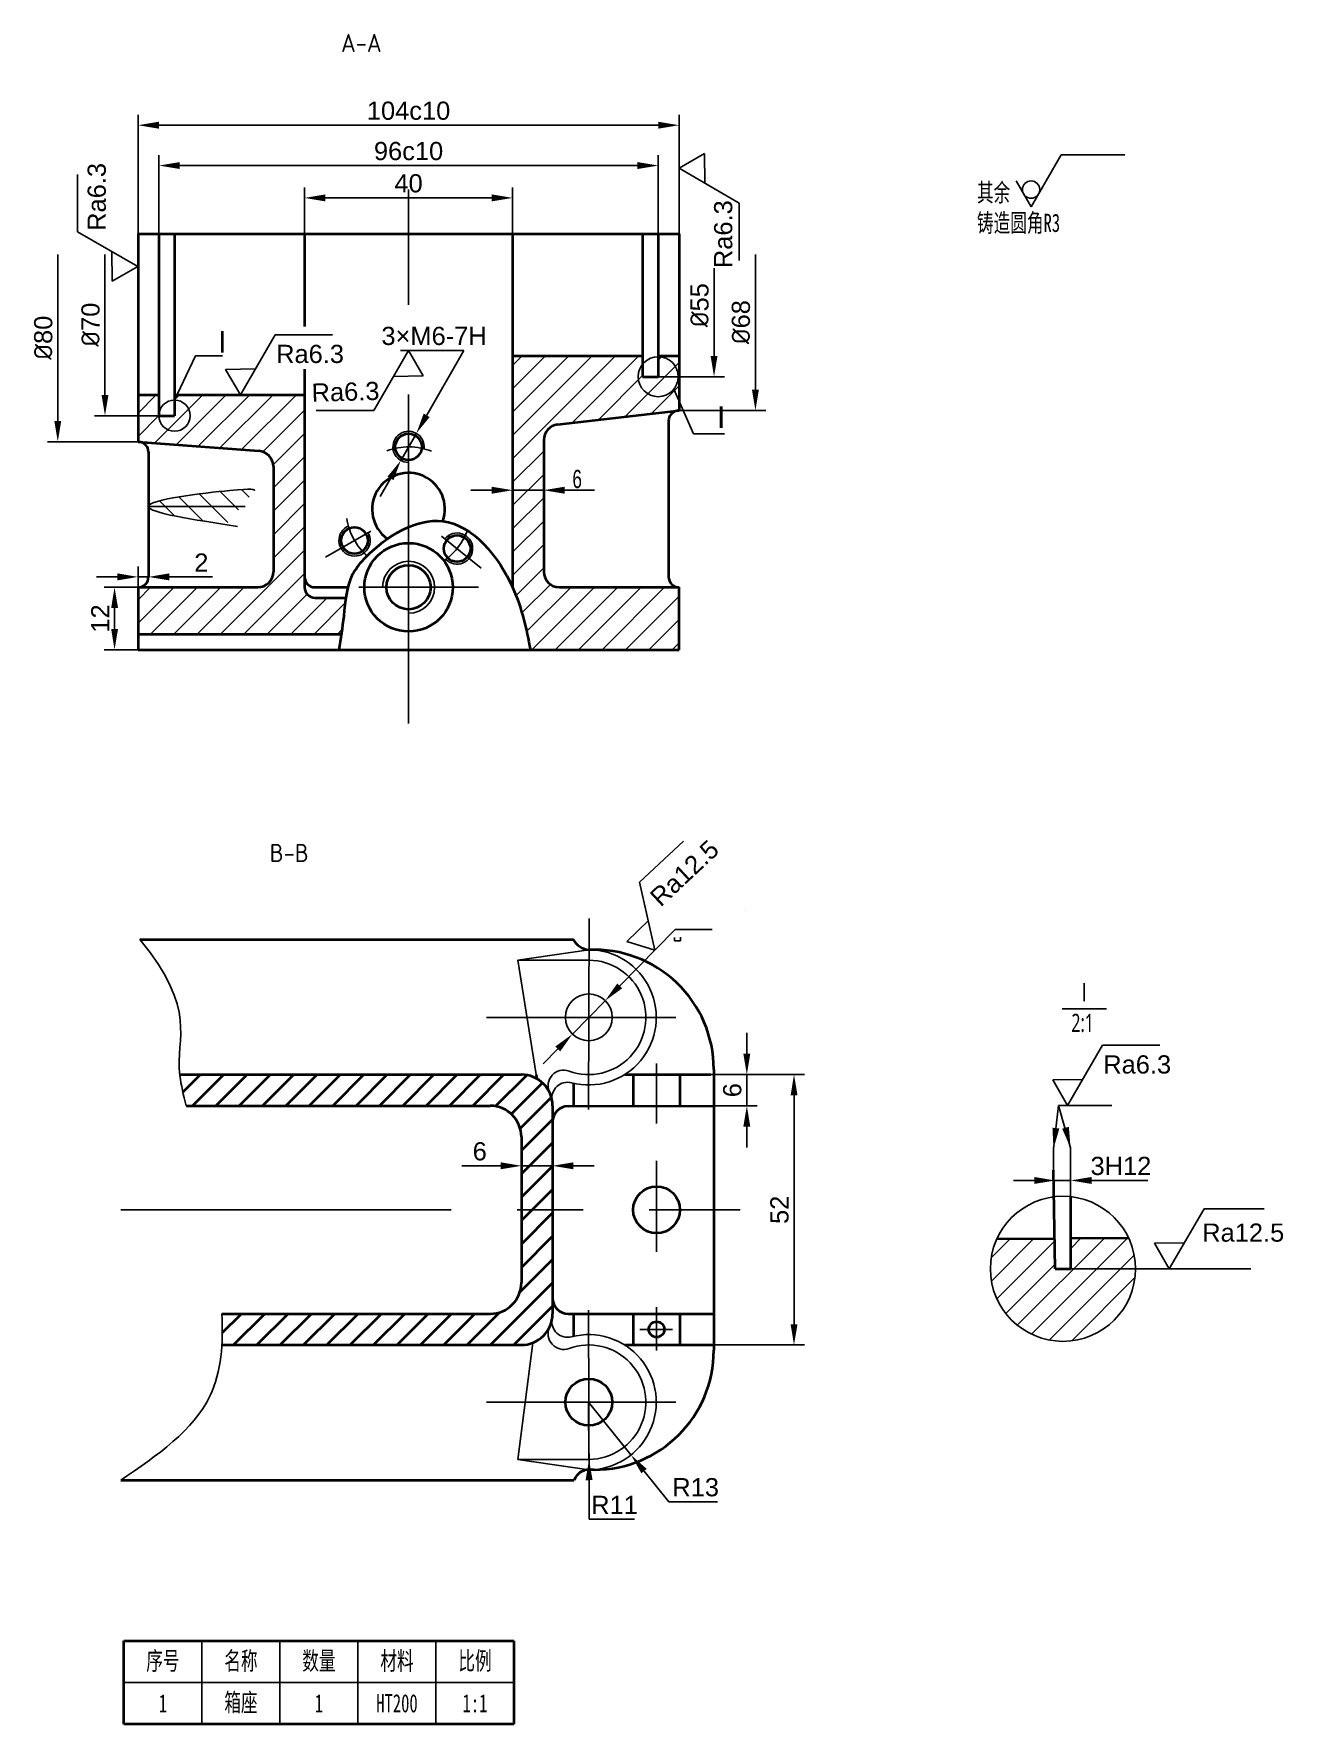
# Model space of a CAD drawing. Header units: millimetres. Extents: x 1878 to 2476, y 2073 to 2398.
# Drawn here: x 2235.5 to 2475.7, y 2073.1 to 2398.2 of the extents above; entities that cross this region are included whole.
import ezdxf

# ---------------------------------------------------------------- set-up
doc = ezdxf.new("R2010")
doc.units = ezdxf.units.MM
doc.linetypes.add('CENTERX2', pattern=[101.6, 63.5, -12.7, 12.7, -12.7])
for name, color, linetype in [('中心线', 1, 'CENTERX2'), ('标注', 3, 'Continuous'), ('细实线', 7, 'Continuous')]:
    doc.layers.add(name, color=color, linetype=linetype)
doc.layers.add('粗实线', color=7, linetype='Continuous', lineweight=35)
doc.layers.add('粗线', color=7, linetype='Continuous', lineweight=30)
doc.styles.add('ISOCP', font='isocp.shx', dxfattribs={"height": 3.5})
doc.styles.add('MtXpl_Microsoft_YaHe', font='Microsoft YaHei UI.ttf')
doc.styles.get("Standard").update_dxf_attribs({"font": 'arial.ttf'})
doc.styles.add('仿宋', font='simfang.ttf', dxfattribs={"width": 0.67, "height": 3.5})
doc.styles.add('长仿宋体', font='simfang.ttf', dxfattribs={"width": 0.67, "height": 3.5})
doc.dimstyles.new('半径标注', dxfattribs={"dimtxt": 3.5, "dimasz": 4, "dimexe": 2, "dimexo": 0, "dimgap": 1, "dimtad": 1, "dimtoh": 1, "dimdsep": 46, "dimtxsty": 'Standard', "dimcen": 2.5, "dimadec": 0, "dimazin": 0, "dimtfac": 1, "dimtmove": 0, "dimatfit": 3, "dimfxl": 1, "dimlwd": -1, "dimarcsym": 0})
pattern_1 = [(45, (-4023.5363, 697.897), (-2.245064, 2.245064), [])]

# ---------------------------------------------------------------- blocks, each defined once
blk = doc.blocks.new('*D52')
at = {"layer": 'Defpoints', "color": 0, "transparency": 16777216}
for p in [(2342.19, 2135.01), (2342.26, 2124.01)]:
    blk.add_point(p, dxfattribs=at)
at = {"layer": '标注', "color": 0, "transparency": 16777216}
for p, q in [((2342.19, 2135.01), (2342.26, 2124.01)), ((2342.32, 2112.5), (2342.28, 2120.01)), ((2351.01, 2112.5), (2342.32, 2112.5))]:
    blk.add_line(p, q, dxfattribs=at)
blk.add_solid([(2342.95, 2120.02), (2341.61, 2120.01), (2342.26, 2124.01)], dxfattribs=at)
at = {"layer": '标注', "color": 0, "transparency": 16777216, "insert": (2347.17, 2115.26), "char_height": 3.5, "attachment_point": 5}
blk.add_mtext('R11', dxfattribs=at)
blk = doc.blocks.new('*D53')
at = {"layer": 'Defpoints', "color": 0, "transparency": 16777216}
for p in [(2342.19, 2135.01), (2350.33, 2124.88)]:
    blk.add_point(p, dxfattribs=at)
at = {"layer": '标注', "color": 0, "transparency": 16777216}
for p, q in [((2342.19, 2135.01), (2350.33, 2124.88)), ((2357.58, 2115.85), (2352.84, 2121.76)), ((2366.95, 2115.85), (2357.58, 2115.85))]:
    blk.add_line(p, q, dxfattribs=at)
blk.add_solid([(2353.36, 2122.18), (2352.32, 2121.34), (2350.33, 2124.88)], dxfattribs=at)
at = {"layer": '标注', "color": 0, "transparency": 16777216, "insert": (2362.77, 2118.64), "char_height": 3.5, "attachment_point": 5}
blk.add_mtext('R13', dxfattribs=at)
blk = doc.blocks.new('*D58')
at = {"layer": 'Defpoints', "color": 0, "transparency": 16777216}
for p in [(2257.57, 2293.72), (2257.57, 2293.72), (2255.57, 2291.72)]:
    blk.add_point(p, dxfattribs=at)
at = {"layer": '标注', "color": 0, "lineweight": -2, "transparency": 16777216}
for p, q in [((2255.57, 2291.72), (2255.57, 2295.72)), ((2257.57, 2293.72), (2257.57, 2295.72))]:
    blk.add_line(p, q, dxfattribs=at)
at = {"layer": '标注', "color": 0, "transparency": 16777216}
for p, q in [((2251.57, 2293.72), (2247.57, 2293.72)), ((2255.57, 2293.72), (2257.57, 2293.72)), ((2261.57, 2293.72), (2269.89, 2293.72))]:
    blk.add_line(p, q, dxfattribs=at)
for points in [[(2251.57, 2294.39), (2251.57, 2293.05), (2255.57, 2293.72)], [(2261.57, 2294.39), (2261.57, 2293.05), (2257.57, 2293.72)]]:
    blk.add_solid(points, dxfattribs=at)
at = {"layer": '标注', "color": 0, "transparency": 16777216, "insert": (2267.73, 2296.48), "char_height": 3.5, "attachment_point": 5}
blk.add_mtext('2', dxfattribs=at)
blk = doc.blocks.new('*D59')
at = {"layer": 'Defpoints', "color": 0, "transparency": 16777216}
for p in [(2255.57, 2291.72), (2251.04, 2279.72), (2255.57, 2279.72)]:
    blk.add_point(p, dxfattribs=at)
at = {"layer": '标注', "color": 0, "lineweight": -2, "transparency": 16777216}
for p, q in [((2255.57, 2291.72), (2249.04, 2291.72)), ((2255.57, 2279.72), (2249.04, 2279.72))]:
    blk.add_line(p, q, dxfattribs=at)
at = {"layer": '标注', "color": 0, "transparency": 16777216}
blk.add_line((2251.04, 2287.72), (2251.04, 2283.72), dxfattribs=at)
for points in [[(2250.38, 2287.72), (2251.71, 2287.72), (2251.04, 2291.72)], [(2250.38, 2283.72), (2251.71, 2283.72), (2251.04, 2279.72)]]:
    blk.add_solid(points, dxfattribs=at)
at = {"layer": '标注', "color": 0, "transparency": 16777216, "insert": (2248.29, 2285.72), "char_height": 3.5, "attachment_point": 5, "rotation": 90}
blk.add_mtext('12', dxfattribs=at)
blk = doc.blocks.new('*D60')
at = {"layer": 'Defpoints', "color": 0, "transparency": 16777216}
for p in [(2327.57, 2366.6), (2287.57, 2359.72), (2327.57, 2359.72)]:
    blk.add_point(p, dxfattribs=at)
at = {"layer": '标注', "color": 0, "lineweight": -2, "transparency": 16777216}
for p, q in [((2287.57, 2359.72), (2287.57, 2368.6)), ((2327.57, 2359.72), (2327.57, 2368.6))]:
    blk.add_line(p, q, dxfattribs=at)
at = {"layer": '标注', "color": 0, "transparency": 16777216}
blk.add_line((2291.57, 2366.6), (2323.57, 2366.6), dxfattribs=at)
for points in [[(2291.57, 2367.27), (2291.57, 2365.93), (2287.57, 2366.6)], [(2323.57, 2367.27), (2323.57, 2365.93), (2327.57, 2366.6)]]:
    blk.add_solid(points, dxfattribs=at)
at = {"layer": '标注', "color": 0, "transparency": 16777216, "insert": (2307.57, 2369.39), "char_height": 3.5, "attachment_point": 5}
blk.add_mtext('40', dxfattribs=at)
blk = doc.blocks.new('*D61')
at = {"layer": 'Defpoints', "color": 0, "transparency": 16777216}
for p in [(2359.76, 2198.01), (2359.76, 2192.01), (2372.61, 2192.01)]:
    blk.add_point(p, dxfattribs=at)
at = {"layer": '标注', "color": 0, "transparency": 16777216}
for p, q in [((2372.61, 2202.01), (2372.61, 2206.01)), ((2372.61, 2198.01), (2372.61, 2192.01)), ((2372.61, 2188.01), (2372.61, 2184.01))]:
    blk.add_line(p, q, dxfattribs=at)
at = {"layer": '标注', "color": 0, "lineweight": -2, "transparency": 16777216}
for p, q in [((2359.76, 2198.01), (2374.61, 2198.01)), ((2359.76, 2192.01), (2374.61, 2192.01))]:
    blk.add_line(p, q, dxfattribs=at)
at = {"layer": '标注', "color": 0, "transparency": 16777216}
for points in [[(2371.94, 2202.01), (2373.27, 2202.01), (2372.61, 2198.01)], [(2371.94, 2188.01), (2373.27, 2188.01), (2372.61, 2192.01)]]:
    blk.add_solid(points, dxfattribs=at)
at = {"layer": '标注', "color": 0, "transparency": 16777216, "insert": (2369.82, 2195.01), "char_height": 3.5, "attachment_point": 5, "rotation": 90}
blk.add_mtext('6', dxfattribs=at)
blk = doc.blocks.new('*D62')
at = {"layer": 'Defpoints', "color": 0, "transparency": 16777216}
for p in [(2365.71, 2198.01), (2381.68, 2198.01), (2366.26, 2146.01)]:
    blk.add_point(p, dxfattribs=at)
at = {"layer": '标注', "color": 0, "lineweight": -2, "transparency": 16777216}
for p, q in [((2365.71, 2198.01), (2383.68, 2198.01)), ((2366.26, 2146.01), (2383.68, 2146.01))]:
    blk.add_line(p, q, dxfattribs=at)
at = {"layer": '标注', "color": 0, "transparency": 16777216}
blk.add_line((2381.68, 2150.01), (2381.68, 2194.01), dxfattribs=at)
for points in [[(2381.02, 2194.01), (2382.35, 2194.01), (2381.68, 2198.01)], [(2381.02, 2150.01), (2382.35, 2150.01), (2381.68, 2146.01)]]:
    blk.add_solid(points, dxfattribs=at)
at = {"layer": '标注', "color": 0, "transparency": 16777216, "insert": (2378.9, 2172.01), "char_height": 3.5, "attachment_point": 5, "rotation": 90}
blk.add_mtext('52', dxfattribs=at)
blk = doc.blocks.new('小明细框')
at = {"lineweight": 35}
for p, q in [((-75, 0), (-75, 16)), ((-75, 16), (0, 16)), ((0, 16), (0, 0)), ((0, 0), (-75, 0))]:
    blk.add_line(p, q, dxfattribs=at)
at = {"lineweight": -3}
for p, q in [((-60, 0), (-60, 16)), ((-45, 0), (-45, 16)), ((-30, 0), (-30, 16)), ((-15, 0), (-15, 16)), ((-75, 8), (0, 8))]:
    blk.add_line(p, q, dxfattribs=at)
at = {"lineweight": 35, "char_height": 3.5, "attachment_point": 5, "style": '仿宋'}
for s, insert in [('\\pxqc;序号', (-67.5, 12)), ('\\pxqc;名称', (-52.5, 12)), ('\\pxqc;数量', (-37.5, 12)), ('\\pxqc;材料', (-22.5, 12)), ('\\pxqc;比例', (-7.5, 12))]:
    blk.add_mtext_dynamic_manual_height_columns(s, width=15, gutter_width=17.5, heights=[0], dxfattribs=dict(at, insert=insert))
blk = doc.blocks.new('不去除材料')
at = {"layer": '粗实线', "color": 3, "lineweight": -3}
for q in [(5.77, 10), (-2.89, 5)]:
    blk.add_line((0, 0), q, dxfattribs=at)
blk.add_circle((0, 3.33), 1.67, dxfattribs=at)

msp = doc.modelspace()

# ---------------------------------------------------------------- hatches: boundary and pattern name
at = {"layer": '粗实线'}
h = msp.add_hatch(dxfattribs=at)
h.set_pattern_fill('ANSI31', color=256)
h.set_pattern_definition(pattern_1)
edge = h.paths.add_edge_path()
edge.add_line((2329.256, 2198.012), (2263.292, 2198.012))
edge.add_spline(control_points=[(2263.292, 2198.012), (2263.811, 2196.01), (2264.312, 2194.012), (2264.795, 2192.012)], knot_values=[27.0233571, 27.0233571, 27.0233571, 27.0233571, 33.3043881, 33.3043881, 33.3043881, 33.3043881], degree=3, periodic=0)
edge.add_line((2264.795, 2192.012), (2323.256, 2192.012))
edge.add_arc((2323.256, 2186.012), 6, 0, 90, ccw=False)
edge.add_line((2329.256, 2186.012), (2329.256, 2172.012))
edge.add_line((2329.256, 2172.012), (2335.256, 2172.012))
edge.add_line((2335.256, 2172.012), (2335.256, 2192.012))
edge.add_arc((2329.256, 2192.012), 6, 0, 90)
edge = h.paths.add_edge_path()
edge.add_line((2335.256, 2172.012), (2329.256, 2172.012))
edge.add_line((2329.256, 2172.012), (2329.256, 2158.012))
edge.add_arc((2323.256, 2158.012), 6, 270, 360, ccw=False)
edge.add_line((2323.256, 2152.012), (2271.646, 2152.012))
edge.add_spline(control_points=[(2271.646, 2152.012), (2271.701, 2151.069), (2271.736, 2150.13), (2271.746, 2149.199)], knot_values=[73.3035657, 73.3035657, 73.3035657, 73.3035657, 76.007538, 76.007538, 76.007538, 76.007538], degree=3, periodic=0)
edge.add_spline(control_points=[(2271.746, 2149.199), (2271.756, 2148.304), (2271.743, 2147.415), (2271.703, 2146.538)], knot_values=[76.007538, 76.007538, 76.007538, 76.007538, 78.609696, 78.609696, 78.609696, 78.609696], degree=3, periodic=0)
edge.add_spline(control_points=[(2271.703, 2146.538), (2271.694, 2146.362), (2271.685, 2146.187), (2271.675, 2146.012)], knot_values=[78.609696, 78.609696, 78.609696, 78.609696, 79.1303512, 79.1303512, 79.1303512, 79.1303512], degree=3, periodic=0)
edge.add_spline(control_points=[(2271.515, 2144.128), (2271.585, 2144.749), (2271.637, 2145.378), (2271.675, 2146.012)], knot_values=[79.1303512, 79.1303512, 79.1303512, 79.1303512, 81.0206336, 81.0206336, 81.0206336, 81.0206336], degree=3, periodic=0)
edge.add_line((2271.675, 2146.012), (2329.256, 2146.012))
edge.add_arc((2329.256, 2152.012), 6, 270, 360)
edge.add_line((2335.256, 2152.012), (2335.256, 2172.012))
at = {"layer": '细实线'}
h = msp.add_hatch(dxfattribs=at)
h.set_pattern_fill('ANSI31', color=256)
h.set_pattern_definition(pattern_1)
edge = h.paths.add_edge_path()
edge.add_line((2359.569, 2291.719), (2336.569, 2291.719))
edge.add_arc((2336.569, 2294.719), 3, 180, 270, ccw=False)
edge.add_line((2333.569, 2294.719), (2333.569, 2320.045))
edge.add_arc((2336.569, 2320.045), 3, 96.58194, 180, ccw=False)
edge.add_line((2336.225, 2323.025), (2359.569, 2325.719))
edge.add_line((2359.569, 2325.719), (2359.569, 2336.219))
edge.add_line((2359.569, 2336.219), (2355.569, 2336.219))
edge.add_line((2355.569, 2336.219), (2355.569, 2332.219))
edge.add_line((2355.569, 2332.219), (2352.569, 2332.219))
edge.add_line((2352.569, 2332.219), (2352.569, 2336.219))
edge.add_line((2352.569, 2336.219), (2327.569, 2336.219))
edge.add_line((2327.569, 2336.219), (2327.569, 2291.719))
edge.add_spline(control_points=[(2327.569, 2291.719), (2329.392, 2287.694), (2330.196, 2283.706), (2330.999, 2279.719)], knot_values=[0, 0, 0, 0, 12.4805252, 12.4805252, 12.4805252, 12.4805252], degree=3, periodic=0)
edge.add_line((2330.999, 2279.719), (2359.569, 2279.719))
edge.add_line((2359.569, 2279.719), (2359.569, 2291.719))
edge = h.paths.add_edge_path()
edge.add_line((2287.569, 2328.719), (2262.569, 2328.719))
edge.add_line((2262.569, 2328.719), (2262.569, 2324.719))
edge.add_line((2262.569, 2324.719), (2259.569, 2324.719))
edge.add_line((2259.569, 2324.719), (2259.569, 2328.719))
edge.add_line((2259.569, 2328.719), (2255.569, 2328.719))
edge.add_line((2255.569, 2328.719), (2255.569, 2319.719))
edge.add_line((2255.569, 2319.719), (2278.799, 2317.932))
edge.add_arc((2278.569, 2314.941), 3, 0, 85.60129, ccw=False)
edge.add_line((2281.569, 2314.941), (2281.569, 2294.719))
edge.add_arc((2278.569, 2294.719), 3, -90, 0, ccw=False)
edge.add_line((2278.569, 2291.719), (2255.569, 2291.719))
edge.add_line((2255.569, 2291.719), (2255.569, 2282.719))
edge.add_line((2255.569, 2282.719), (2294.685, 2282.719))
edge.add_spline(control_points=[(2294.205, 2279.719), (2294.407, 2280.944), (2294.609, 2282.17), (2294.792, 2283.41)], knot_values=[0, 0, 0, 0, 3.7615087, 3.7615087, 3.7615087, 3.7615087], degree=3, periodic=0)
edge.add_spline(control_points=[(2294.792, 2283.41), (2294.796, 2283.439), (2294.8, 2283.468), (2294.804, 2283.497)], knot_values=[3.7615087, 3.7615087, 3.7615087, 3.7615087, 3.8491479, 3.8491479, 3.8491479, 3.8491479], degree=3, periodic=0)
edge.add_spline(control_points=[(2294.804, 2283.497), (2294.936, 2284.392), (2295.08, 2285.47), (2295.201, 2286.567), (2295.22, 2286.747)], knot_values=[3.8491479, 3.8491479, 3.8491479, 3.8491479, 6.5612345, 7.0900937, 7.0900937, 7.0900937, 7.0900937], degree=3, periodic=0)
edge.add_spline(control_points=[(2295.22, 2286.747), (2295.31, 2287.583), (2295.393, 2288.425), (2295.502, 2289.258)], knot_values=[7.0900937, 7.0900937, 7.0900937, 7.0900937, 9.554032, 9.554032, 9.554032, 9.554032], degree=3, periodic=0)
edge.add_spline(control_points=[(2295.521, 2289.403), (2295.515, 2289.355), (2295.508, 2289.306), (2295.502, 2289.258)], knot_values=[9.554032, 9.554032, 9.554032, 9.554032, 9.6974861, 9.6974861, 9.6974861, 9.6974861], degree=3, periodic=0)
edge.add_spline(control_points=[(2295.521, 2289.403), (2295.535, 2289.509), (2295.55, 2289.614), (2295.565, 2289.719)], knot_values=[9.6974861, 9.6974861, 9.6974861, 9.6974861, 10.0095742, 10.0095742, 10.0095742, 10.0095742], degree=3, periodic=0)
edge.add_line((2295.565, 2289.719), (2289.569, 2289.719))
edge.add_arc((2289.569, 2291.719), 2, 180, 270, ccw=False)
edge.add_line((2287.569, 2291.719), (2287.569, 2328.719))
h = msp.add_hatch(dxfattribs=at)
h.set_pattern_fill('ANSI31', color=256, angle=90)
h.set_pattern_definition([(135, (-4023.5363, 697.897), (-2.245064, -2.245064), [])])
edge = h.paths.add_edge_path()
edge.add_line((2275.411, 2307.263), (2257.569, 2307.263))
edge.add_line((2257.569, 2307.263), (2257.569, 2307.259))
edge.add_spline(control_points=[(2257.569, 2307.263), (2257.569, 2307.262), (2257.569, 2307.26), (2257.569, 2307.259)], knot_values=[9.5795057, 9.5795057, 9.5795057, 9.5795057, 9.5853892, 9.5853892, 9.5853892, 9.5853892], degree=3, periodic=0)
edge.add_spline(control_points=[(2257.569, 2307.259), (2257.579, 2306.146), (2264.7, 2304.963), (2272.438, 2303.774)], knot_values=[9.5853892, 9.5853892, 9.5853892, 9.5853892, 13.7536311, 13.7536311, 13.7536311, 13.7536311], degree=3, periodic=0)
edge.add_line((2272.438, 2303.774), (2275.411, 2307.263))
edge = h.paths.add_edge_path()
edge.add_spline(control_points=[(2278.02, 2310.327), (2277.862, 2310.535), (2277.526, 2310.977), (2257.581, 2308.618), (2257.569, 2307.263)], knot_values=[0, 0, 0, 0, 4.504594, 9.5795057, 9.5795057, 9.5795057, 9.5795057], degree=3, periodic=0)
edge.add_line((2257.569, 2307.263), (2275.411, 2307.263))
edge.add_line((2275.411, 2307.263), (2278.02, 2310.327))
h = msp.add_hatch(dxfattribs=at)
h.set_pattern_fill('ANSI31', color=256)
h.set_pattern_definition([(45, (-4025.7036, 656.604), (-2.245064, 2.245064), [])])
h.paths.add_polyline_path([(2447.331, 2160.659, 0.1101722), (2446.009, 2166.587), (2434.882, 2166.524), (2434.882, 2160.659), (2431.882, 2160.659), (2431.784, 2166.506), (2420.69, 2166.443, 0.1072999), (2419.434, 2160.659, 1)])

# ---------------------------------------------------------------- linework, layer by layer
at = {"layer": '中心线'}
for p, q in [((2307.569, 2368.204), (2307.569, 2346.022)), ((2307.569, 2328.797), (2307.569, 2265.507)), ((2300.32, 2302.534), (2291.609, 2297.504)), ((2313.924, 2301.572), (2321.557, 2295.391)), ((2298.012, 2291.719), (2321.021, 2291.719)), ((2342.285, 2228.038), (2342.16, 2191.288)), ((2358.983, 2209.012), (2322.544, 2209.012)), ((2355.256, 2200.131), (2355.256, 2188.594)), ((2355.256, 2181.45), (2355.256, 2163.922)), ((2252.23, 2172.012), (2371.332, 2172.012)), ((2342.285, 2115.986), (2342.16, 2152.736)), ((2355.256, 2153.256), (2355.256, 2144.961)), ((2355.256, 2153.256), (2355.256, 2144.961)), ((2352.025, 2149.012), (2358.295, 2149.012)), ((2353.756, 2146.012), (2356.756, 2146.012)), ((2358.983, 2135.012), (2322.544, 2135.012)), ((2358.983, 2135.012), (2322.544, 2135.012))]:
    msp.add_line(p, q, dxfattribs=at)
for start, end in [(68.34675, 110.41577), (188.45143, 228.3376), (305.58894, 340.92423)]:
    msp.add_arc((2307.569, 2306.719), 12, start, end, dxfattribs=at)
at = {"layer": '标注'}
for p, q in [((2255.569, 2359.719), (2255.569, 2382.578)), ((2259.569, 2380.578), (2355.569, 2380.578)), ((2359.569, 2359.719), (2359.569, 2382.578)), ((2259.569, 2359.719), (2259.569, 2374.822)), ((2355.569, 2359.719), (2355.569, 2374.822)), ((2359.567, 2372.327), (2364.47, 2375.158)), ((2364.47, 2375.158), (2364.562, 2369.43)), ((2433.035, 2374.867), (2445.274, 2374.867)), ((2243.923, 2360.099), (2243.923, 2371.125)), ((2263.569, 2372.822), (2351.569, 2372.822)), ((2359.567, 2372.327), (2371.134, 2365.618)), ((2371.134, 2365.618), (2371.134, 2354.592)), ((2255.49, 2353.39), (2243.923, 2360.099)), ((2240.121, 2323.707), (2240.121, 2355.719)), ((2249.201, 2328.719), (2249.201, 2355.719)), ((2250.586, 2350.559), (2250.495, 2356.287)), ((2374.259, 2329.692), (2374.259, 2355.719)), ((2255.49, 2353.39), (2250.586, 2350.559)), ((2366.306, 2336.219), (2366.306, 2353.102)), ((2275.225, 2328.719), (2281.934, 2340.286)), ((2281.934, 2340.286), (2292.96, 2340.286)), ((2307.569, 2337.27), (2300.86, 2325.703)), ((2318.209, 2337.27), (2305.987, 2337.27)), ((2307.569, 2337.27), (2310.4, 2332.367)), ((2318.209, 2337.27), (2311.052, 2324.791)), ((2272.394, 2333.622), (2278.122, 2333.714)), ((2275.225, 2328.719), (2272.394, 2333.622)), ((2310.4, 2332.367), (2304.672, 2332.275)), ((2355.569, 2332.219), (2368.306, 2332.219)), ((2259.569, 2324.719), (2247.201, 2324.719)), ((2300.86, 2325.703), (2289.834, 2325.703)), ((2359.34, 2325.692), (2376.259, 2325.692)), ((2255.722, 2319.707), (2238.121, 2319.707)), ((2304.086, 2312.647), (2302.096, 2309.177)), ((2323.569, 2310.387), (2319.569, 2310.387)), ((2327.569, 2310.387), (2333.569, 2310.387)), ((2337.569, 2310.387), (2343.309, 2310.387)), ((2351.957, 2235), (2360.405, 2242.884)), ((2354.944, 2221.966), (2351.957, 2235)), ((2349.529, 2223.619), (2353.654, 2227.594)), ((2372.164, 2229.612), (2372.164, 2229.612)), ((2358.842, 2225.934), (2348.177, 2215.076)), ((2354.944, 2221.966), (2349.529, 2223.619)), ((2358.669, 2223.736), (2358.669, 2224.386)), ((2358.669, 2223.736), (2359.856, 2223.736)), ((2365.967, 2225.934), (2358.842, 2225.934)), ((2359.856, 2223.736), (2359.856, 2224.436)), ((2339.067, 2205.802), (2345.374, 2212.223)), ((2336.264, 2202.948), (2333.461, 2200.095)), ((2434.264, 2192.084), (2440.973, 2203.651)), ((2440.973, 2203.651), (2451.999, 2203.651)), ((2431.433, 2196.987), (2437.161, 2197.079)), ((2434.264, 2192.084), (2431.433, 2196.987)), ((2431.563, 2183.744), (2432.553, 2192.087)), ((2434.86, 2183.909), (2432.553, 2192.087)), ((2432.553, 2192.087), (2442.759, 2192.087)), ((2325.256, 2180.469), (2317.803, 2180.469)), ((2339.256, 2180.469), (2343.256, 2180.469)), ((2427.882, 2177.652), (2423.882, 2177.652)), ((2438.882, 2177.652), (2449.711, 2177.652)), ((2453.823, 2160.659), (2460.532, 2172.226)), ((2460.532, 2172.226), (2472.087, 2172.226)), ((2450.992, 2165.563), (2456.72, 2165.654)), ((2453.823, 2160.659), (2450.992, 2165.563)), ((2434.882, 2160.659), (2469.504, 2160.659))]:
    msp.add_line(p, q, dxfattribs=at)
msp.add_circle((2342.22, 2209.012), 4.5, dxfattribs=at)
for points in [[(2259.569, 2381.244), (2259.569, 2379.911), (2255.569, 2380.578)], [(2355.569, 2381.244), (2355.569, 2379.911), (2359.569, 2380.578)], [(2263.569, 2373.489), (2263.569, 2372.155), (2259.569, 2372.822)], [(2351.569, 2373.489), (2351.569, 2372.155), (2355.569, 2372.822)], [(2365.64, 2336.219), (2366.973, 2336.219), (2366.306, 2332.219)], [(2248.535, 2328.719), (2249.868, 2328.719), (2249.201, 2324.719)], [(2373.592, 2329.692), (2374.925, 2329.692), (2374.259, 2325.692)], [(2310.474, 2325.122), (2311.63, 2324.459), (2309.062, 2321.321)], [(2239.454, 2323.707), (2240.788, 2323.707), (2240.121, 2319.707)], [(2303.508, 2312.978), (2304.665, 2312.315), (2306.076, 2316.116)], [(2323.569, 2311.053), (2323.569, 2309.72), (2327.569, 2310.387)], [(2337.569, 2311.053), (2337.569, 2309.72), (2333.569, 2310.387)], [(2347.701, 2215.543), (2348.652, 2214.609), (2345.374, 2212.223)], [(2335.788, 2203.415), (2336.739, 2202.481), (2339.067, 2205.802)], [(2431.372, 2187.795), (2432.696, 2187.638), (2431.563, 2183.744)], [(2433.228, 2187.621), (2434.52, 2187.95), (2434.86, 2183.909)], [(2325.256, 2181.136), (2325.256, 2179.803), (2329.256, 2180.469)], [(2339.256, 2181.136), (2339.256, 2179.803), (2335.256, 2180.469)], [(2427.882, 2178.319), (2427.882, 2176.986), (2431.882, 2177.652)], [(2438.882, 2178.319), (2438.882, 2176.986), (2434.882, 2177.652)]]:
    msp.add_solid(points, dxfattribs=at)
at = {"layer": '粗实线'}
for p, q in [((2255.569, 2359.719), (2255.569, 2319.719)), ((2255.569, 2359.719), (2359.569, 2359.719)), ((2259.569, 2359.719), (2259.569, 2324.719)), ((2262.569, 2359.719), (2262.569, 2324.719)), ((2287.569, 2359.719), (2287.569, 2341.882)), ((2327.569, 2359.719), (2327.569, 2291.719)), ((2352.569, 2359.719), (2352.569, 2332.219)), ((2355.569, 2359.719), (2355.569, 2332.219)), ((2359.569, 2359.719), (2359.569, 2325.719)), ((2327.569, 2336.219), (2352.569, 2336.219)), ((2355.569, 2336.219), (2359.569, 2336.219)), ((2287.569, 2333.683), (2287.569, 2291.719)), ((2352.569, 2332.219), (2355.569, 2332.219)), ((2255.569, 2328.719), (2259.569, 2328.719)), ((2262.569, 2328.719), (2287.569, 2328.719)), ((2259.569, 2324.719), (2262.569, 2324.719)), ((2336.225, 2323.025), (2359.569, 2325.719)), ((2357.569, 2323.705), (2357.569, 2293.719)), ((2255.569, 2319.719), (2278.799, 2317.932)), ((2333.569, 2320.045), (2333.569, 2294.719)), ((2257.569, 2317.713), (2257.569, 2293.719)), ((2281.569, 2314.941), (2281.569, 2294.719)), ((2255.569, 2291.719), (2255.569, 2279.719)), ((2255.569, 2291.719), (2278.569, 2291.719)), ((2289.569, 2291.719), (2295.942, 2291.719)), ((2289.569, 2289.719), (2295.565, 2289.719)), ((2336.569, 2291.719), (2359.569, 2291.719)), ((2359.569, 2279.719), (2359.569, 2291.719)), ((2255.569, 2282.719), (2294.688, 2282.719)), ((2255.569, 2279.719), (2359.569, 2279.719)), ((2255.926, 2224.012), (2339.256, 2224.012)), ((2263.581, 2198.012), (2329.256, 2198.012)), ((2332.08, 2198.012), (2332.08, 2198.012)), ((2332.08, 2198.012), (2332.204, 2197.238)), ((2349.123, 2198.012), (2365.706, 2198.012)), ((2350.756, 2198.012), (2350.756, 2192.012)), ((2359.756, 2198.012), (2359.756, 2192.012)), ((2366.256, 2199.012), (2366.256, 2145.012)), ((2339.256, 2196.349), (2339.256, 2192.012)), ((2264.795, 2192.012), (2323.256, 2192.012)), ((2335.256, 2192.012), (2335.256, 2152.012)), ((2335.256, 2192.012), (2335.256, 2178.469)), ((2338.247, 2191.929), (2366.234, 2192.012)), ((2329.256, 2186.012), (2329.256, 2158.012)), ((2329.256, 2186.012), (2329.256, 2178.469)), ((2431.882, 2160.659), (2431.563, 2179.652)), ((2434.882, 2160.659), (2434.882, 2174.527)), ((2420.69, 2166.443), (2431.882, 2166.507)), ((2434.882, 2166.524), (2446.009, 2166.587)), ((2431.882, 2160.659), (2434.882, 2160.659)), ((2271.646, 2152.012), (2323.256, 2152.012)), ((2338.256, 2152.012), (2366.256, 2152.012)), ((2339.256, 2152.012), (2339.256, 2147.676)), ((2350.756, 2152.012), (2350.756, 2146.012)), ((2359.756, 2152.012), (2359.756, 2146.012)), ((2271.675, 2146.012), (2329.256, 2146.012)), ((2349.123, 2146.012), (2366.256, 2146.012)), ((2252.23, 2120.009), (2339.427, 2120.009)), ((2343.256, 2122.012), (2342.256, 2122.012))]:
    msp.add_line(p, q, dxfattribs=at)
for centre, radius in [((2307.569, 2318.719), 2.55), ((2297.177, 2300.719), 2.55), ((2316.895, 2299.167), 2.55), ((2307.569, 2291.719), 8.5), ((2307.569, 2291.719), 4.25), ((2355.256, 2172.012), 4.5), ((2355.256, 2149.012), 1.5), ((2342.22, 2135.012), 4.5)]:
    msp.add_circle(centre, radius, dxfattribs=at)
for centre, radius, start, end in [((2359.569, 2323.705), 2, 96.58194, 180), ((2336.569, 2320.045), 3, 96.58194, 180), ((2255.569, 2317.713), 2, 0, 85.60129), ((2278.569, 2314.941), 3, 0, 85.60129), ((2307.569, 2306.719), 7, 341.01474, 233.83993), ((2255.569, 2293.719), 2, 270, 0), ((2278.569, 2294.719), 3, 270, 0), ((2289.569, 2293.719), 2, 180, 270), ((2336.569, 2294.719), 3, 180, 270), ((2359.569, 2293.719), 2, 180, 270), ((2289.569, 2291.719), 2, 180, 270), ((2342.564, 2225.756), 3.756, 207.65757, 265.29652), ((2343.222, 2198.998), 23.035, 0.03559, 92.40216), ((2329.256, 2192.012), 6, 0, 90), ((2323.256, 2186.012), 6, 0, 90), ((2338.256, 2188.929), 3, 90.16963, 180), ((2323.256, 2158.012), 6, 270, 0), ((2329.256, 2152.012), 6, 270, 0), ((2338.256, 2155.012), 3, 180, 270), ((2343.256, 2145.012), 23, 270, 0), ((2342.256, 2119.012), 3, 90, 160.59186)]:
    msp.add_arc(centre, radius, start, end, dxfattribs=at)
msp.add_spline([(2294.205, 2279.719), (2295.161, 2286.21), (2296.879, 2294.29), (2299.428, 2297.587), (2314.188, 2304.441), (2327.569, 2291.719), (2330.999, 2279.719)], degree=3, dxfattribs=at)
at = {"layer": '细实线'}
for p, q in [((2262.569, 2327.719), (2266.574, 2336.231)), ((2266.574, 2336.231), (2271.815, 2336.231)), ((2358.58, 2329.833), (2362.347, 2321.218)), ((2306.076, 2316.116), (2309.062, 2321.321)), ((2362.347, 2321.218), (2368.293, 2321.218)), ((2327.569, 2291.719), (2327.569, 2312.387)), ((2333.569, 2294.719), (2333.569, 2312.387)), ((2276.18, 2307.263), (2257.569, 2307.263)), ((2328.557, 2220.012), (2342.256, 2222.012)), ((2342.257, 2220.012), (2328.557, 2220.012)), ((2328.557, 2220.012), (2332.08, 2198.012)), ((2437.307, 2210.643), (2433.221, 2210.643)), ((2437.307, 2210.643), (2441.751, 2210.643)), ((2431.563, 2179.652), (2431.563, 2183.744)), ((2434.86, 2179.652), (2434.86, 2183.909)), ((2329.256, 2180.469), (2335.256, 2180.469)), ((2434.86, 2179.652), (2434.86, 2171.652)), ((2431.882, 2177.652), (2434.882, 2177.652)), ((2328.557, 2124.012), (2331.477, 2146.438)), ((2342.257, 2124.012), (2328.557, 2124.012)), ((2328.557, 2124.012), (2342.256, 2122.012))]:
    msp.add_line(p, q, dxfattribs=at)
for centre, radius in [((2355.569, 2332.219), 3.842), ((2262.569, 2324.719), 3), ((2433.382, 2160.659), 13.948)]:
    msp.add_circle(centre, radius, dxfattribs=at)
for centre, radius, start, end in [((2307.569, 2318.719), 3, 352.81924, 270), ((2297.177, 2300.719), 3, 112.81924, 30), ((2316.895, 2299.167), 3, 223.81924, 141), ((2307.569, 2291.719), 5, 270, 180), ((2342.195, 2209.012), 13, 255.26778, 89.6933), ((2342.195, 2209.012), 11, 249.93376, 89.6728), ((2337.391, 2195.862), 3, 69.93376, 205.32554), ((2338.126, 2193.538), 3, 75.26778, 189.76199), ((2337.391, 2148.162), 3, 154.67446, 290.06624), ((2338.126, 2150.486), 3, 170.23801, 284.73222), ((2342.195, 2135.012), 11, 270.3272, 110.06624), ((2342.195, 2135.012), 13, 270.3067, 104.73222)]:
    msp.add_arc(centre, radius, start, end, dxfattribs=at)
for points, knots in [([(2278.02, 2310.327), (2277.862, 2310.535), (2277.526, 2310.977), (2248.065, 2307.492), (2266.108, 2304.739), (2274.657, 2303.434)], [0, 0, 0, 0, 4.504594, 9.5795057, 14.1501174, 14.1501174, 14.1501174, 14.1501174]), ([(2255.926, 2224.012), (2267.204, 2209.932), (2261.656, 2204.606), (2264.312, 2194.012), (2264.795, 2192.012)], [0, 0, 0, 0, 27.0233571, 33.3043881, 33.3043881, 33.3043881, 33.3043881]), ([(2271.646, 2152.012), (2271.975, 2146.353), (2271.033, 2132.857), (2259.232, 2124.794), (2252.23, 2120.009)], [73.3035657, 73.3035657, 73.3035657, 73.3035657, 89.5207494, 113.1812961, 113.1812961, 113.1812961, 113.1812961])]:
    msp.add_open_spline(points, degree=3, knots=knots, dxfattribs=at)

# ---------------------------------------------------------------- block references
at = {"layer": '标注'}
msp.add_blockref('不去除材料', (2427.262, 2364.867), dxfattribs=at)
at = {"layer": '细实线'}
msp.add_blockref('小明细框', (2327.84, 2073.089), dxfattribs=at)

# ---------------------------------------------------------------- texts
at = {"layer": '标注', "width": 0.67}
msp.add_text('6', height=3.5, dxfattribs=at).set_placement((2339.076, 2310.801))
at = {"layer": '标注', "char_height": 3.5, "attachment_point": 5}
for s, insert in [('104c10', (2307.569, 2383.348)), ('96c10', (2307.569, 2375.592)), ('3×M6-7H', (2312.466, 2340.04)), ('6', (2321.256, 2183.239)), ('3H12', (2444.532, 2180.422))]:
    msp.add_mtext(s, dxfattribs=dict(at, insert=insert))
at = {"layer": '标注', "char_height": 3.5, "attachment_point": 1}
for s, width, heights, insert, rotation in [('Ra6.3', 10.05605, [9.135], (2245.858, 2360.269), 90), ('Ra6.3', 10.05605, [9.135], (2366.306, 2353.102), 90), ('Ra6.3', 10.05605, [9.135], (2288.873, 2330.884), 1.6584), ('Ra12.5', 12.70789, [0], (2353.642, 2232.67), 43.02282)]:
    msp.add_mtext_dynamic_manual_height_columns(s, width=width, gutter_width=12.5, heights=heights, dxfattribs=dict(at, insert=insert, rotation=rotation))
at = {"layer": '标注', "insert": (2416.856, 2369.389), "char_height": 3.5, "attachment_point": 1, "style": '长仿宋体'}
msp.add_mtext_dynamic_manual_height_columns('其余\\P铸造圆角R3', width=51.06569, gutter_width=17.5, heights=[0], dxfattribs=at)
at = {"layer": '标注', "char_height": 3.5, "attachment_point": 5, "rotation": 90}
for s, insert in [('{\\fISOCPEUR|b0|i0|c0|p34;%%C}55', (2363.526, 2345.969)), ('{\\fISOCPEUR|b0|i0|c0|p34;%%C}80', (2237.341, 2339.713)), ('{\\fISOCPEUR|b0|i0|c0|p34;%%C}70', (2246.431, 2342.219)), ('{\\fISOCPEUR|b0|i0|c0|p34;%%C}68', (2371.479, 2342.705))]:
    msp.add_mtext(s, dxfattribs=dict(at, insert=insert))
at = {"layer": '标注', "char_height": 3.5, "attachment_point": 1}
for s, width, heights, insert in [('Ra6.3', 10.05605, [9.135], (2282.104, 2338.35)), ('Ra6.3', 10.05605, [9.135], (2441.143, 2201.716)), ('Ra12.5', 12.70789, [0], (2460.174, 2169.373))]:
    msp.add_mtext_dynamic_manual_height_columns(s, width=width, gutter_width=12.5, heights=heights, dxfattribs=dict(at, insert=insert))
at = {"layer": '粗实线', "insert": (2280.876, 2242.372), "char_height": 3.5, "attachment_point": 1, "style": 'ISOCP'}
msp.add_mtext_dynamic_manual_height_columns('B-B', width=33.98855, gutter_width=17.5, heights=[0], dxfattribs=at)
at = {"layer": '粗线', "insert": (2294.588, 2398.157), "char_height": 3.5, "attachment_point": 1, "style": 'ISOCP'}
msp.add_mtext_dynamic_manual_height_columns('A-A', width=29.76589, gutter_width=17.5, heights=[0], dxfattribs=at)
at = {"layer": '细实线', "width": 0.67}
msp.add_text('Ⅰ', height=3.5, dxfattribs=at).set_placement((2435.862, 2212.116))
at = {"layer": '细实线', "style": 'MtXpl_Microsoft_YaHe', "width": 0.67}
msp.add_text('2:1', height=3.5, dxfattribs=at).set_placement((2435.013, 2206.206))
at = {"layer": '细实线', "insert": (2266.427, 2341.033), "char_height": 2.5, "attachment_point": 1}
msp.add_mtext_dynamic_manual_height_columns('\\pxi-3,l4,t4;{\\H1.66667x;Ⅰ^I}', width=5.24115, gutter_width=12.5, heights=[0], dxfattribs=at)
at = {"layer": '细实线', "insert": (2362.347, 2326.546), "char_height": 2.5, "width": 6.66293, "attachment_point": 1}
msp.add_mtext('\\pxi-3,l4,t4;{\\H1.66667x;Ⅰ}', dxfattribs=at)
at = {"layer": '细实线', "char_height": 3.5, "attachment_point": 5}
for s, heights, insert, style in [('1', [3.54], (2260.34, 2077.089), '长仿宋体'), ('箱座', [0], (2275.34, 2077.089), '长仿宋体'), ('\\pxqc;1', [0], (2290.34, 2077.089), '仿宋'), ('\\pxqc;HT200', [0], (2305.34, 2077.089), '长仿宋体'), ('\\pxqc;1:1', [0], (2320.34, 2077.089), '长仿宋体')]:
    msp.add_mtext_dynamic_manual_height_columns(s, width=15, gutter_width=17.5, heights=heights, dxfattribs=dict(at, insert=insert, style=style))

# ---------------------------------------------------------------- dimensions: what is measured, and where the dimension line sits
at = {"layer": '标注'}
for base, p1, p2, picture, middle in [((2327.569, 2366.601), (2287.569, 2359.719), (2327.569, 2359.719), '*D60', (2307.569, 2369.388)), ((2257.569, 2293.719), (2255.569, 2291.719), (2257.569, 2293.719), '*D58', (2267.728, 2296.476))]:
    dim = msp.add_linear_dim(base=base, p1=p1, p2=p2, dimstyle='半径标注', dxfattribs=at)
    dim.commit()
    dim.dimension.update_dxf_attribs({"geometry": picture, "text_midpoint": middle})
for base, p1, p2, picture, middle in [((2251.044, 2279.719), (2255.569, 2291.719), (2255.569, 2279.719), '*D59', (2248.287, 2285.719)), ((2372.607, 2192.012), (2359.756, 2198.012), (2359.756, 2192.012), '*D61', (2369.82, 2195.012)), ((2381.685, 2198.012), (2366.256, 2146.012), (2365.706, 2198.012), '*D62', (2378.898, 2172.012))]:
    dim = msp.add_linear_dim(base=base, p1=p1, p2=p2, angle=90, dimstyle='半径标注', dxfattribs=at)
    dim.commit()
    dim.dimension.update_dxf_attribs({"geometry": picture, "text_midpoint": middle})
for mpoint, picture, middle in [((2342.257, 2124.012), '*D52', (2347.167, 2115.255)), ((2350.335, 2124.876), '*D53', (2362.766, 2118.639))]:
    dim = msp.add_radius_dim(center=(2342.195, 2135.012), mpoint=mpoint, dimstyle='半径标注', dxfattribs=at)
    dim.commit()
    dim.dimension.update_dxf_attribs({"geometry": picture, "text_midpoint": middle})

doc.saveas('drawing.dxf')
